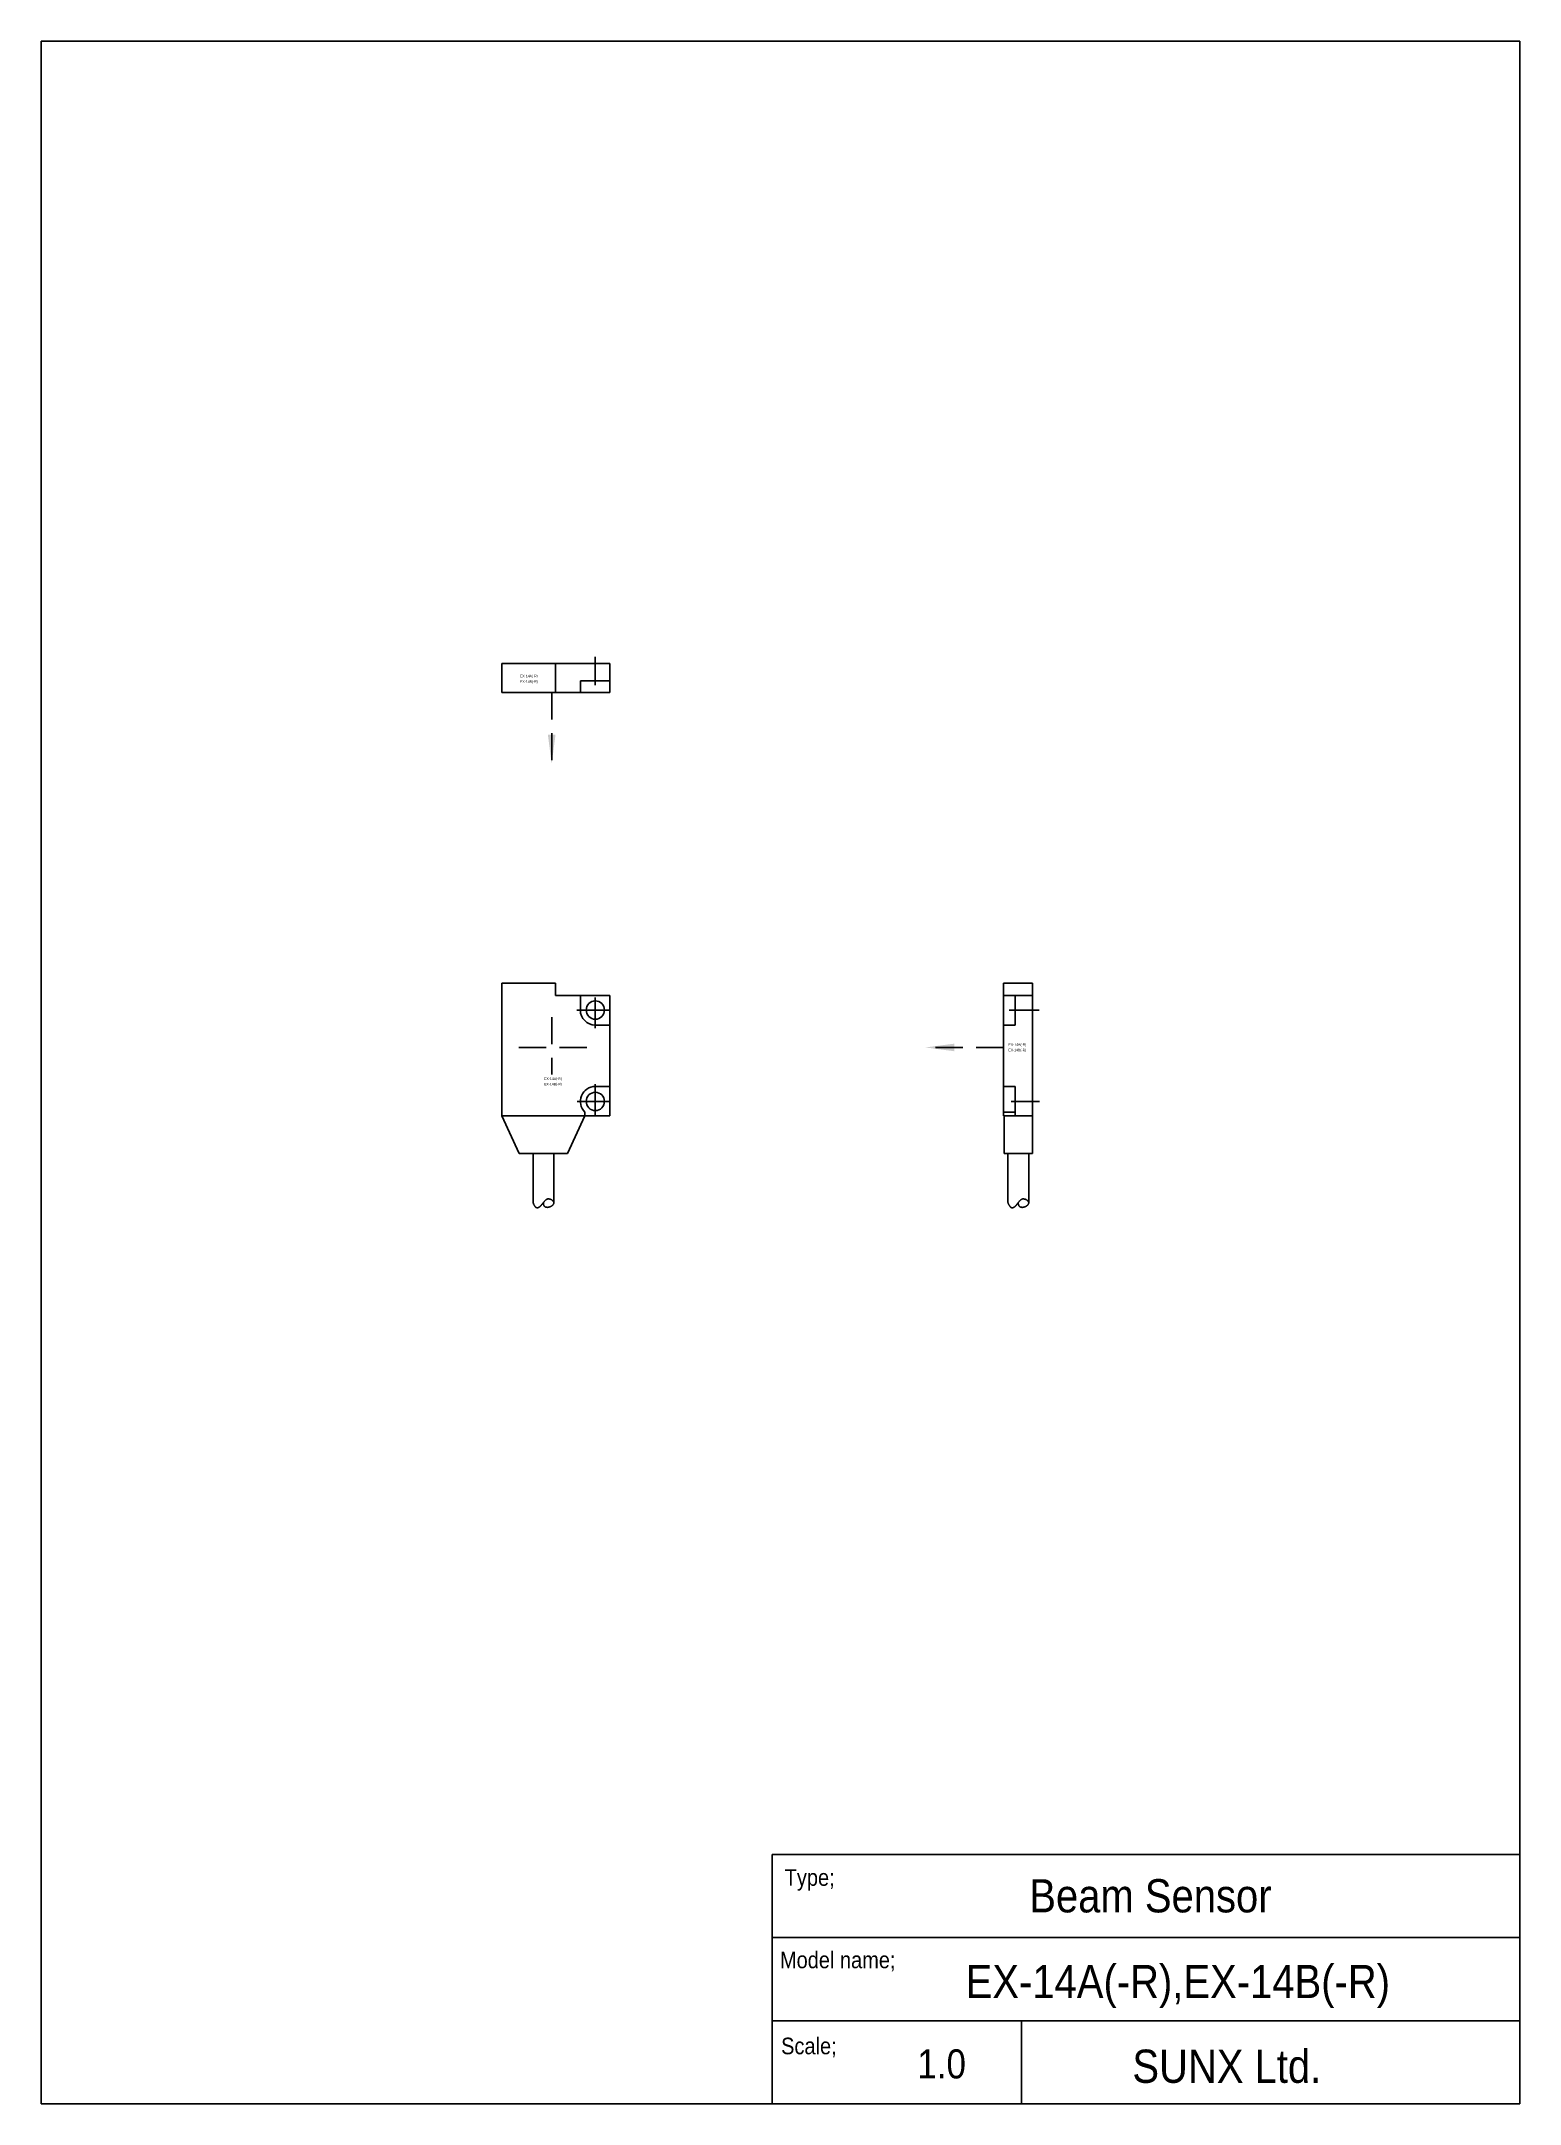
# Model space of a CAD drawing. Extents: x -31 to 147, y -77 to 171.
import ezdxf
from ezdxf.enums import TextEntityAlignment as Align

# ---------------------------------------------------------------- set-up
doc = ezdxf.new("R2010")
doc.units = 0
doc.linetypes.add('CENTER', pattern=[13.068421, 8.167763, -1.633553, 1.633553, -1.633553])
doc.linetypes.add('DASHED', pattern=[4.900658, 3.267105, -1.633553])
doc.layers.add('1', color=7, linetype='CONTINUOUS')

msp = doc.modelspace()

# ---------------------------------------------------------------- linework, layer by layer
at = {"layer": '1', "color": 7}
for p, q in [((-30.51, 171.42), (147.49, 171.42)), ((-30.51, -76.88), (-30.51, 171.42)), ((147.49, 171.42), (147.49, -76.88)), ((31.39, 96.53), (24.94, 96.53)), ((24.94, 96.53), (24.94, 93.03)), ((31.39, 96.53), (31.39, 93.03)), ((37.94, 96.53), (31.39, 96.53)), ((34.39, 94.43), (34.39, 93.03)), ((37.94, 94.43), (34.39, 94.43)), ((37.94, 96.53), (37.94, 93.03)), ((24.94, 93.03), (37.94, 93.03)), ((24.94, 58.04), (24.94, 42.04)), ((31.39, 58.04), (24.94, 58.04)), ((31.39, 56.54), (31.39, 58.04)), ((85.32, 42.04), (85.32, 58.04)), ((85.32, 58.04), (88.82, 58.04)), ((88.82, 58.04), (88.82, 42.04)), ((37.94, 56.54), (31.39, 56.54)), ((34.39, 56.54), (34.39, 54.79)), ((37.94, 56.54), (37.94, 42.04)), ((88.82, 56.54), (85.32, 56.54)), ((86.72, 56.54), (86.72, 52.99)), ((37.94, 52.99), (36.19, 52.99)), ((86.72, 52.99), (85.32, 52.99)), ((37.94, 45.59), (36.19, 45.59)), ((86.72, 45.59), (85.32, 45.59)), ((86.72, 42.04), (86.72, 45.59)), ((34.94, 42.5), (34.94, 42.04)), ((86.72, 42.5), (85.32, 42.5)), ((24.94, 42.04), (27.04, 37.54)), ((37.94, 42.04), (24.94, 42.04)), ((34.94, 42.04), (32.84, 37.54)), ((85.32, 42.04), (88.82, 42.04)), ((85.42, 42.04), (85.42, 37.54)), ((88.82, 42.04), (88.82, 37.54)), ((32.84, 37.54), (27.04, 37.54)), ((28.69, 31.62), (28.69, 37.54)), ((31.19, 31.62), (31.19, 37.54)), ((88.82, 37.54), (85.42, 37.54)), ((85.87, 31.62), (85.87, 37.54)), ((88.37, 31.62), (88.37, 37.54)), ((57.49, -46.88), (147.49, -46.88)), ((57.49, -46.88), (57.49, -76.88)), ((57.49, -56.88), (147.49, -56.88)), ((57.49, -66.88), (147.49, -66.88)), ((87.49, -66.88), (87.49, -76.88)), ((147.49, -76.88), (-30.51, -76.88))]:
    msp.add_line(p, q, dxfattribs=at)
at = {"layer": '1', "color": 2, "linetype": 'CENTER'}
for p, q in [((36.19, 93.89), (36.19, 97.3)), ((37.8, 54.79), (33.97, 54.79)), ((36.19, 52.63), (36.19, 56.29)), ((86.03, 54.79), (89.64, 54.79)), ((36.19, 45.87), (36.19, 42.18)), ((37.81, 43.79), (34.02, 43.79)), ((86.27, 43.79), (89.68, 43.79))]:
    msp.add_line(p, q, dxfattribs=at)
at = {"layer": '1', "color": 2, "linetype": 'DASHED'}
for p, q in [((30.94, 93.03), (30.94, 84.44)), ((30.94, 53.95), (30.94, 47.04)), ((26.99, 50.29), (35.48, 50.29)), ((85.32, 50.29), (75.93, 50.29))]:
    msp.add_line(p, q, dxfattribs=at)
at = {"layer": '1', "color": 2}
for points in [[(28.69, 31.62, 0.00914), (28.73, 31.51, 0.010631), (28.77, 31.42, 0.012443), (28.82, 31.33, 0.014651), (28.86, 31.26, 0.017328), (28.9, 31.19, 0.020541), (28.94, 31.14, 0.024301), (28.99, 31.09, 0.028505), (29.03, 31.05, 0.03284), (29.07, 31.03, 0.036711), (29.11, 31.01, 0.039313), (29.16, 30.99, 0.039934), (29.2, 30.99, 0.038368), (29.24, 30.99, 0.035049), (29.28, 31, 0.030771), (29.33, 31.01, 0.026284), (29.37, 31.03, 0.022073), (29.41, 31.05, 0.018361), (29.45, 31.08, 0.015195), (29.5, 31.12, 0.012534), (29.54, 31.15, 0.010304), (29.58, 31.19, 0.008426), (29.62, 31.24, 0.006828), (29.67, 31.28, 0.005448), (29.71, 31.33, 0.004235), (29.75, 31.38, 0.003147), (29.79, 31.43, 0.002147), (29.84, 31.49, 0.001204), (29.88, 31.54, 0.00029), (29.92, 31.59), (29.94, 31.62, -0.002392), (29.99, 31.68, -0.005772), (30.04, 31.75, -0.009439), (30.1, 31.81, -0.013529), (30.15, 31.86, -0.018143), (30.21, 31.91, -0.023294), (30.26, 31.96, -0.028798), (30.32, 32, -0.034137), (30.39, 32.03, -0.038423), (30.45, 32.05, -0.040633), (30.53, 32.05, -0.031347), (30.59, 32.05, -0.026837), (30.66, 32.04, -0.023633), (30.72, 32.03, -0.021548), (30.79, 32.01, -0.020422), (30.85, 31.98, -0.020166), (30.92, 31.95, -0.020763), (30.98, 31.91, -0.02228), (31.03, 31.87, -0.024864), (31.08, 31.82, -0.028742), (31.12, 31.77, -0.034171), (31.15, 31.72, -0.041267), (31.18, 31.67, -0.049572), (31.19, 31.62, -0.050745), (31.19, 31.57, -0.046688), (31.19, 31.52, -0.04098), (31.17, 31.47, -0.035111), (31.14, 31.42, -0.029939), (31.11, 31.37, -0.025755), (31.07, 31.32, -0.022544), (31.02, 31.28, -0.020184), (30.97, 31.24, -0.018536), (30.91, 31.2, -0.017488), (30.85, 31.16, -0.016959), (30.79, 31.13, -0.016899), (30.72, 31.1, -0.017288), (30.65, 31.08, -0.018129), (30.58, 31.06, -0.019449), (30.52, 31.05, -0.021287), (30.45, 31.04, -0.023683), (30.38, 31.04, -0.026656), (30.31, 31.05, -0.030154), (30.25, 31.06, -0.033986), (30.19, 31.08, -0.037743), (30.14, 31.11, -0.040788), (30.09, 31.15, -0.042399), (30.04, 31.19, -0.04209), (30.01, 31.25, -0.039894), (29.98, 31.31, -0.036337), (29.95, 31.39, -0.03214), (29.94, 31.47, -0.027905), (29.94, 31.57), (29.94, 31.62)], [(85.87, 31.62, 0.00914), (85.91, 31.51, 0.010631), (85.95, 31.42, 0.012443), (85.99, 31.33, 0.014651), (86.04, 31.26, 0.017328), (86.08, 31.19, 0.020541), (86.12, 31.14, 0.024301), (86.16, 31.09, 0.028505), (86.21, 31.05, 0.03284), (86.25, 31.03, 0.036711), (86.29, 31.01, 0.039313), (86.33, 30.99, 0.039934), (86.38, 30.99, 0.038368), (86.42, 30.99, 0.035049), (86.46, 31, 0.030771), (86.5, 31.01, 0.026284), (86.55, 31.03, 0.022073), (86.59, 31.05, 0.018361), (86.63, 31.08, 0.015195), (86.68, 31.12, 0.012534), (86.72, 31.15, 0.010304), (86.76, 31.19, 0.008426), (86.8, 31.24, 0.006828), (86.85, 31.28, 0.005448), (86.89, 31.33, 0.004235), (86.93, 31.38, 0.003147), (86.97, 31.43, 0.002147), (87.01, 31.49, 0.001204), (87.06, 31.54, 0.00029), (87.1, 31.59), (87.12, 31.62, -0.002392), (87.17, 31.68, -0.005772), (87.22, 31.75, -0.009439), (87.27, 31.81, -0.013529), (87.33, 31.86, -0.018143), (87.38, 31.91, -0.023294), (87.44, 31.96, -0.028798), (87.5, 32, -0.034137), (87.57, 32.03, -0.038423), (87.63, 32.05, -0.040633), (87.7, 32.05, -0.031347), (87.77, 32.05, -0.026837), (87.83, 32.04, -0.023633), (87.9, 32.03, -0.021548), (87.97, 32.01, -0.020422), (88.03, 31.98, -0.020166), (88.09, 31.95, -0.020763), (88.15, 31.91, -0.02228), (88.21, 31.87, -0.024864), (88.26, 31.82, -0.028742), (88.3, 31.77, -0.034171), (88.33, 31.72, -0.041267), (88.36, 31.67, -0.049572), (88.37, 31.62, -0.050745), (88.37, 31.57, -0.046688), (88.36, 31.52, -0.04098), (88.35, 31.47, -0.035111), (88.32, 31.42, -0.029939), (88.29, 31.37, -0.025755), (88.25, 31.32, -0.022544), (88.2, 31.28, -0.020184), (88.15, 31.24, -0.018536), (88.09, 31.2, -0.017488), (88.03, 31.16, -0.016959), (87.97, 31.13, -0.016899), (87.9, 31.1, -0.017288), (87.83, 31.08, -0.018129), (87.76, 31.06, -0.019449), (87.69, 31.05, -0.021287), (87.62, 31.04, -0.023683), (87.56, 31.04, -0.026656), (87.49, 31.05, -0.030154), (87.43, 31.06, -0.033986), (87.37, 31.08, -0.037743), (87.32, 31.11, -0.040788), (87.27, 31.15, -0.042399), (87.22, 31.19, -0.04209), (87.18, 31.25, -0.039894), (87.15, 31.31, -0.036337), (87.13, 31.39, -0.03214), (87.12, 31.47, -0.027905), (87.12, 31.57), (87.12, 31.62)]]:
    msp.add_lwpolyline(points, format="xyb", dxfattribs=at)
at = {"layer": '1', "color": 7}
for centre in [(36.19, 54.79), (36.19, 43.79)]:
    msp.add_circle(centre, 1.1, dxfattribs=at)
for centre, start, end in [((36.19, 54.79), 180, 270), ((36.19, 43.79), 90, 226.017)]:
    msp.add_arc(centre, 1.8, start, end, dxfattribs=at)
at = {"layer": '1', "color": 2, "linetype": 'DASHED'}
for points in [[(30.48, 87.94), (31.4, 87.94), (30.94, 84.44)], [(79.43, 50.75), (79.43, 49.83), (75.93, 50.29)]]:
    msp.add_solid(points, dxfattribs=at)

# ---------------------------------------------------------------- texts
at = {"layer": '1', "color": 3, "width": 0.9}
for s, height, p in [('EX-14A(-R)', 0.3, (27.14, 94.85)), ('EX-14B(-R)', 0.3, (27.14, 94.19)), ('EX-14A(-R)', 0.3, (85.94, 50.49)), ('EX-14B(-R)', 0.3, (85.94, 49.83)), ('EX-14A(-R)', 0.3, (30.04, 46.38)), ('EX-14B(-R)', 0.3, (30.04, 45.72)), ('Beam Sensor', 4, (88.44, -53.84)), ('EX-14A(-R),EX-14B(-R)', 4, (80.78, -64.16))]:
    msp.add_text(s, height=height, dxfattribs=at).set_placement(p)
at = {"layer": '1', "color": 2, "width": 0.9}
for s, height, p in [('Type;', 2, (58.99, -49.64)), ('Model name;', 2, (58.42, -59.56)), ('Scale;', 2, (58.56, -69.92)), ('1.0', 3.5, (74.96, -72.08)), ('SUNX Ltd.', 4, (100.85, -72.36))]:
    msp.add_text(s, height=height, dxfattribs=at).set_placement(p, align=Align.MIDDLE_LEFT)

doc.saveas('drawing.dxf')
